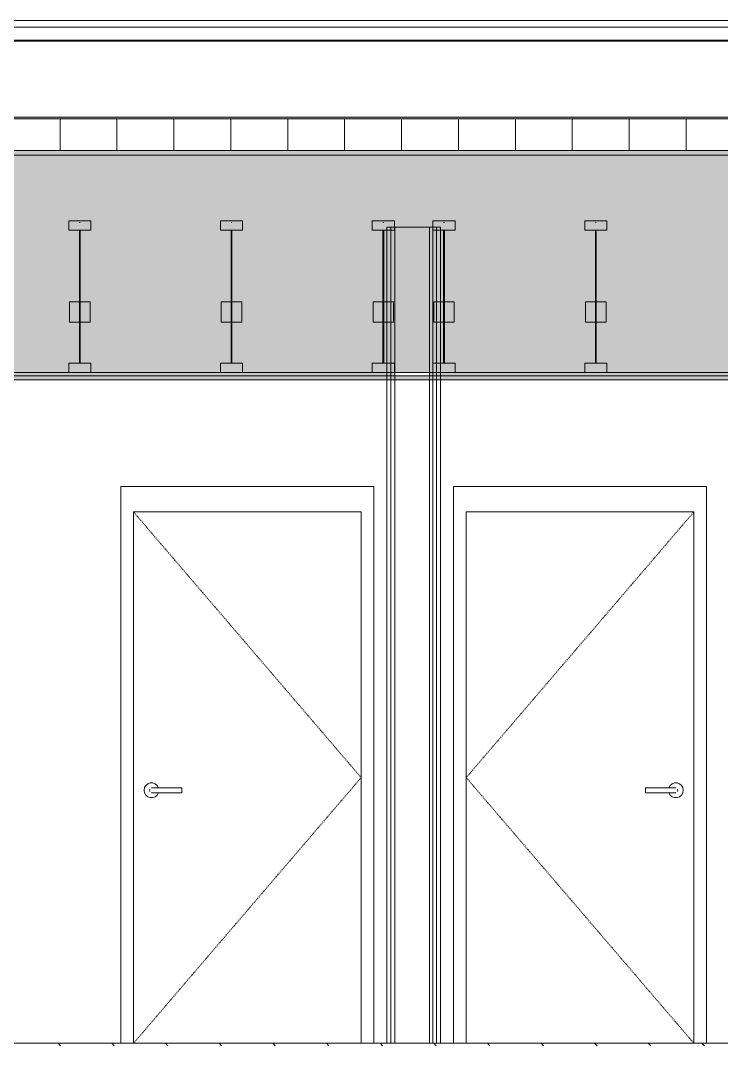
# Model space of a CAD drawing. Header units: inches. Extents: x -4168 to 1483, y -300 to 637.
# Drawn here: x -2776.9 to -2666, y 267.8 to 429.7 of the extents above; entities that cross this region are included whole.
import ezdxf

# ---------------------------------------------------------------- set-up
doc = ezdxf.new("R2010")
doc.units = ezdxf.units.IN
doc.header["$MEASUREMENT"] = 0
doc.linetypes.add('Dash 1_16_', pattern=[0.125, 0.0625, -0.0625])
doc.linetypes.add('Grid Line 1_2_', pattern=[0.875, 0.5, -0.125, 0.125, -0.125])
for name, color, linetype, lineweight in [('0-1', 7, 'Continuous', 5), ('0-3', 55, 'Continuous', 9), ('0-4', 7, 'Continuous', 9), ('A-DOOR-4', 7, 'Dash 1_16_', 9), ('A-DOOR-5', 7, 'Continuous', 9), ('A-DOOR-FRAM-3', 7, 'Continuous', 9), ('A-FLOR-7', 192, 'Continuous', 9), ('A-FLOR-LEVL-1', 51, 'Grid Line 1_2_', 9), ('A-FLOR-PATT-1', 45, 'Continuous', 9), ('A-ROOF-1', 252, 'Continuous', 13), ('A-ROOF-2', 251, 'Continuous', 5), ('A-ROOF-3', 132, 'Continuous', 9), ('A-ROOF-PATT-1', 45, 'Continuous', 9), ('A-WALL-4', 250, 'Continuous', 13), ('A-WALL-6', 55, 'Continuous', 9), ('I-WALL-3', 7, 'Continuous', 9), ('I-WALL-4', 55, 'Continuous', 9), ('S-BEAM-2', 7, 'Continuous', 9), ('S-BEAM-4', 55, 'Continuous', 9)]:
    doc.layers.add(name, color=color, linetype=linetype, lineweight=lineweight)

# ---------------------------------------------------------------- blocks, each defined once
blk = doc.blocks.new('HOLLOW METAL - UNIT DOOR-V36-BUILDING SECTION - NORTH_SOUTH THRU PARKING RAMP - LOOKING WEST')
at = {"layer": 'A-DOOR-4'}
for p, q in [((-3084.57, 352), (-3048.57, 310)), ((-3048.57, 310), (-3084.57, 268))]:
    blk.add_line(p, q, dxfattribs=at)
at = {"layer": 'A-DOOR-5'}
for p, q in [((-3084.57, 352), (-3084.57, 268)), ((-3048.57, 352), (-3084.57, 352)), ((-3048.57, 268), (-3048.57, 352)), ((-3076.9, 308.39), (-3081.03, 308.39)), ((-3081.03, 307.61), (-3076.9, 307.61)), ((-3076.9, 308.39), (-3076.9, 308)), ((-3076.9, 308), (-3076.9, 307.61))]:
    blk.add_line(p, q, dxfattribs=at)
at = {"layer": 'A-DOOR-5', "flags": 128}
for points in [[(-3081.03, 308.39), (-3081.05, 308.39), (-3081.08, 308.39), (-3081.1, 308.39), (-3081.12, 308.39), (-3081.15, 308.39), (-3081.17, 308.39), (-3081.19, 308.39), (-3081.22, 308.39), (-3081.24, 308.39), (-3081.26, 308.39), (-3081.28, 308.39), (-3081.3, 308.39), (-3081.32, 308.39), (-3081.34, 308.39), (-3081.36, 308.39), (-3081.38, 308.39), (-3081.4, 308.39), (-3081.42, 308.39), (-3081.44, 308.39), (-3081.45, 308.39), (-3081.47, 308.39), (-3081.49, 308.39), (-3081.5, 308.39), (-3081.51, 308.39), (-3081.53, 308.39), (-3081.54, 308.39), (-3081.55, 308.39), (-3081.56, 308.39), (-3081.57, 308.39), (-3081.58, 308.39), (-3081.59, 308.39), (-3081.6, 308.39), (-3081.6, 308.39), (-3081.61, 308.39), (-3081.61, 308.39), (-3081.62, 308.39), (-3081.62, 308.39), (-3081.62, 308.39), (-3081.62, 308.39)], [(-3081.62, 307.61), (-3081.62, 307.61), (-3081.62, 307.61), (-3081.62, 307.61), (-3081.61, 307.61), (-3081.61, 307.61), (-3081.6, 307.61), (-3081.6, 307.61), (-3081.59, 307.61), (-3081.58, 307.61), (-3081.57, 307.61), (-3081.56, 307.61), (-3081.55, 307.61), (-3081.54, 307.61), (-3081.53, 307.61), (-3081.52, 307.61), (-3081.5, 307.61), (-3081.49, 307.61), (-3081.47, 307.61), (-3081.46, 307.61), (-3081.44, 307.61), (-3081.42, 307.61), (-3081.41, 307.61), (-3081.39, 307.61), (-3081.37, 307.61), (-3081.35, 307.61), (-3081.33, 307.61), (-3081.31, 307.61), (-3081.29, 307.61), (-3081.27, 307.61), (-3081.24, 307.61), (-3081.22, 307.61), (-3081.2, 307.61), (-3081.18, 307.61), (-3081.15, 307.61), (-3081.13, 307.61), (-3081.11, 307.61), (-3081.08, 307.61), (-3081.06, 307.61), (-3081.04, 307.61), (-3081.03, 307.61)]]:
    blk.add_lwpolyline(points, dxfattribs=at)
at = {"layer": 'A-DOOR-5'}
for centre, radius, start, end in [((-3081.72, 308), 1.18, 19.6343, 180), ((-3081.72, 308), 1.18, 180, 340.4367), ((-3081.62, 308), 0.394, 150, 180), ((-3081.62, 308), 0.394, 180, 210), ((-3081.62, 308), 0.394, 90, 105), ((-3081.62, 308), 0.394, 255, 270)]:
    blk.add_arc(centre, radius, start, end, dxfattribs=at)
at = {"layer": 'A-DOOR-FRAM-3'}
for p, q in [((-3086.57, 356), (-3086.57, 268)), ((-3046.57, 356), (-3086.57, 356)), ((-3046.57, 268), (-3046.57, 356)), ((-3084.57, 268), (-3084.57, 352)), ((-3084.57, 352), (-3048.57, 352)), ((-3048.57, 268), (-3048.57, 352))]:
    blk.add_line(p, q, dxfattribs=at)
blk = doc.blocks.new('HOLLOW METAL - UNIT DOOR-V37-BUILDING SECTION - NORTH_SOUTH THRU PARKING RAMP - LOOKING WEST')
at = {"layer": 'A-DOOR-4'}
for p, q in [((-2670.41, 352), (-2706.41, 310)), ((-2706.41, 310), (-2670.41, 268))]:
    blk.add_line(p, q, dxfattribs=at)
at = {"layer": 'A-DOOR-5'}
for p, q in [((-2670.41, 352), (-2706.41, 352)), ((-2706.41, 352), (-2706.41, 268)), ((-2670.41, 268), (-2670.41, 352)), ((-2673.95, 308.39), (-2678.09, 308.39)), ((-2678.09, 308), (-2678.09, 308.39)), ((-2678.09, 307.61), (-2678.09, 308)), ((-2678.09, 307.61), (-2673.95, 307.61))]:
    blk.add_line(p, q, dxfattribs=at)
at = {"layer": 'A-DOOR-5', "flags": 128}
for points in [[(-2673.36, 308.39), (-2673.36, 308.39), (-2673.37, 308.39), (-2673.37, 308.39), (-2673.37, 308.39), (-2673.38, 308.39), (-2673.38, 308.39), (-2673.39, 308.39), (-2673.39, 308.39), (-2673.4, 308.39), (-2673.41, 308.39), (-2673.42, 308.39), (-2673.43, 308.39), (-2673.44, 308.39), (-2673.45, 308.39), (-2673.47, 308.39), (-2673.48, 308.39), (-2673.5, 308.39), (-2673.51, 308.39), (-2673.53, 308.39), (-2673.54, 308.39), (-2673.56, 308.39), (-2673.58, 308.39), (-2673.6, 308.39), (-2673.62, 308.39), (-2673.64, 308.39), (-2673.66, 308.39), (-2673.68, 308.39), (-2673.7, 308.39), (-2673.72, 308.39), (-2673.74, 308.39), (-2673.76, 308.39), (-2673.79, 308.39), (-2673.81, 308.39), (-2673.83, 308.39), (-2673.85, 308.39), (-2673.88, 308.39), (-2673.9, 308.39), (-2673.92, 308.39), (-2673.95, 308.39), (-2673.95, 308.39)], [(-2673.95, 307.61), (-2673.93, 307.61), (-2673.91, 307.61), (-2673.88, 307.61), (-2673.86, 307.61), (-2673.84, 307.61), (-2673.81, 307.61), (-2673.79, 307.61), (-2673.77, 307.61), (-2673.75, 307.61), (-2673.72, 307.61), (-2673.7, 307.61), (-2673.68, 307.61), (-2673.66, 307.61), (-2673.64, 307.61), (-2673.62, 307.61), (-2673.6, 307.61), (-2673.58, 307.61), (-2673.57, 307.61), (-2673.55, 307.61), (-2673.53, 307.61), (-2673.52, 307.61), (-2673.5, 307.61), (-2673.49, 307.61), (-2673.47, 307.61), (-2673.46, 307.61), (-2673.45, 307.61), (-2673.43, 307.61), (-2673.42, 307.61), (-2673.41, 307.61), (-2673.4, 307.61), (-2673.4, 307.61), (-2673.39, 307.61), (-2673.38, 307.61), (-2673.38, 307.61), (-2673.37, 307.61), (-2673.37, 307.61), (-2673.37, 307.61), (-2673.37, 307.61), (-2673.36, 307.61)]]:
    blk.add_lwpolyline(points, dxfattribs=at)
at = {"layer": 'A-DOOR-5'}
for centre, radius, start, end in [((-2673.27, 308), 1.18, 0, 160.3657), ((-2673.27, 308), 1.18, 199.5633, 0), ((-2673.36, 308), 0.394, 75, 90), ((-2673.36, 308), 0.394, 270, 285), ((-2673.36, 308), 0.394, 0, 30), ((-2673.36, 308), 0.394, 330, 0)]:
    blk.add_arc(centre, radius, start, end, dxfattribs=at)
at = {"layer": 'A-DOOR-FRAM-3'}
for p, q in [((-2708.41, 356), (-2708.41, 268)), ((-2668.41, 356), (-2708.41, 356)), ((-2668.41, 268), (-2668.41, 356)), ((-2706.41, 352), (-2706.41, 268)), ((-2706.41, 352), (-2670.41, 352)), ((-2670.41, 352), (-2670.41, 268))]:
    blk.add_line(p, q, dxfattribs=at)
blk = doc.blocks.new('CTR - 1st Phase - Common Walls_rvt-1-BUILDING SECTION - NORTH_SOUTH THRU PARKING RAMP - LOOKING WEST')
at = {"layer": 'A-WALL-4'}
for p, q in [((-2718.35, 397), (-2718.35, 268)), ((-2717.72, 397), (-2717.72, 268)), ((-2712.22, 397), (-2712.22, 268)), ((-2711.72, 397), (-2711.72, 268)), ((-2711.1, 397), (-2711.1, 268))]:
    blk.add_line(p, q, dxfattribs=at)
at = {"layer": 'I-WALL-3'}
for p, q in [((-2718.97, 397), (-2718.97, 268)), ((-2710.47, 397), (-2718.97, 397)), ((-2710.47, 268), (-2710.47, 397)), ((-2718.97, 268), (-2710.47, 268))]:
    blk.add_line(p, q, dxfattribs=at)
at = {"layer": 'I-WALL-4'}
for p, q in [((-2761.04, 268), (-2761.04, 356)), ((-2761.04, 356), (-2721.04, 356)), ((-2721.04, 356), (-2721.04, 268)), ((-2708.41, 268), (-2708.41, 356)), ((-2708.41, 356), (-2668.41, 356)), ((-2668.41, 356), (-2668.41, 268))]:
    blk.add_line(p, q, dxfattribs=at)
at = {"layer": '0-4'}
for name, p in [('HOLLOW METAL - UNIT DOOR-V36-BUILDING SECTION - NORTH_SOUTH THRU PARKING RAMP - LOOKING WEST', (325.54, 0)), ('HOLLOW METAL - UNIT DOOR-V37-BUILDING SECTION - NORTH_SOUTH THRU PARKING RAMP - LOOKING WEST', (0, 0))]:
    blk.add_blockref(name, p, dxfattribs=at)
blk = doc.blocks.new('TRUSS - 24_-2435216-BUILDING SECTION - NORTH_SOUTH THRU PARKING RAMP - LOOKING WEST')
at = {"layer": 'S-BEAM-2'}
for p, q in [((-2663.67, 134), (-2663.67, 132.5)), ((-2660.17, 134), (-2663.67, 134)), ((-2660.17, 132.5), (-2660.17, 134)), ((-2663.67, 132.5), (-2660.17, 132.5)), ((-2660.3, 121.22), (-2663.55, 121.22)), ((-2663.55, 121.22), (-2663.55, 117.97)), ((-2660.3, 117.97), (-2660.3, 121.22)), ((-2663.55, 117.97), (-2660.3, 117.97)), ((-2663.67, 111.5), (-2663.67, 110)), ((-2660.17, 111.5), (-2663.67, 111.5)), ((-2660.17, 110), (-2660.17, 111.5)), ((-2663.67, 110), (-2660.17, 110))]:
    blk.add_line(p, q, dxfattribs=at)
at = {"layer": 'S-BEAM-4'}
for p, q in [((-2661.86, 133.75), (-2661.99, 133.75)), ((-2661.99, 132.5), (-2661.99, 111.5)), ((-2661.86, 111.5), (-2661.86, 132.5))]:
    blk.add_line(p, q, dxfattribs=at)
blk = doc.blocks.new('TRUSS - 24_-V44-BUILDING SECTION - NORTH_SOUTH THRU PARKING RAMP - LOOKING WEST')
at = {"layer": 'S-BEAM-2'}
for p, q in [((-3082.57, 266), (-3086.07, 266)), ((-3086.07, 266), (-3086.07, 264.5)), ((-3082.57, 264.5), (-3082.57, 266)), ((-3086.07, 264.5), (-3082.57, 264.5)), ((-3082.7, 253.22), (-3085.95, 253.22)), ((-3085.95, 253.22), (-3085.95, 249.97)), ((-3082.7, 249.97), (-3082.7, 253.22)), ((-3085.95, 249.97), (-3082.7, 249.97)), ((-3082.57, 243.5), (-3086.07, 243.5)), ((-3086.07, 243.5), (-3086.07, 242)), ((-3082.57, 242), (-3082.57, 243.5)), ((-3086.07, 242), (-3082.57, 242))]:
    blk.add_line(p, q, dxfattribs=at)
at = {"layer": 'S-BEAM-4'}
for p, q in [((-3084.39, 265.75), (-3084.26, 265.75)), ((-3084.39, 243.5), (-3084.39, 264.5)), ((-3084.26, 264.5), (-3084.26, 243.5))]:
    blk.add_line(p, q, dxfattribs=at)
blk = doc.blocks.new('CTR - 1st Phase - Structure_rvt-1-BUILDING SECTION - NORTH_SOUTH THRU PARKING RAMP - LOOKING WEST')
at = {"layer": '0-3'}
for name, p in [('TRUSS - 24_-V44-BUILDING SECTION - NORTH_SOUTH THRU PARKING RAMP - LOOKING WEST', (316.8, 132)), ('TRUSS - 24_-V44-BUILDING SECTION - NORTH_SOUTH THRU PARKING RAMP - LOOKING WEST', (340.8, 132)), ('TRUSS - 24_-V44-BUILDING SECTION - NORTH_SOUTH THRU PARKING RAMP - LOOKING WEST', (364.8, 132)), ('TRUSS - 24_-2435216-BUILDING SECTION - NORTH_SOUTH THRU PARKING RAMP - LOOKING WEST', (-48, 264)), ('TRUSS - 24_-2435216-BUILDING SECTION - NORTH_SOUTH THRU PARKING RAMP - LOOKING WEST', (-24, 264))]:
    blk.add_blockref(name, p, dxfattribs=at)
blk = doc.blocks.new('Basic Wall _ EXT - FIBER CEMENT - SMALL - ___-2145929-BUILDING SECTION - NORTH_SOUTH THRU PARKING RAMP - LOOKING WEST')
at = {"layer": 'A-WALL-6'}
for p, q in [((-2061.36, 429.66), (-3867.29, 429.66)), ((-2076.8, 428.6), (-3851.85, 428.6)), ((-3851.44, 426.42), (-2077.21, 426.42)), ((-2077.53, 426.57), (-3851.11, 426.57))]:
    blk.add_line(p, q, dxfattribs=at)

msp = doc.modelspace()

# ---------------------------------------------------------------- hatches: boundary and pattern name
at = {"layer": 'A-FLOR-PATT-1'}
h = msp.add_hatch(dxfattribs=at)
h.set_pattern_fill('FP_2', color=256, style=0, pattern_type=2)
h.set_pattern_definition([(135, (-3769.654, 146.633), (-4.24264, -4.24264), [])])
h.paths.add_polyline_path([(-2920.7612, 267.625), (-2076.7987, 267.625), (-2076.7987, 268), (-3408.6737, 268), (-3408.6737, 267.625), (-2924.0475, 267.625)], flags=0)
h.paths.add_polyline_path([(-3855.8487, 267.625), (-3855.8175, 267.6271), (-3855.8487, 267.6271)], flags=0)
h.paths.add_polyline_path([(-3851.8487, 267.625), (-3479.2237, 267.625), (-3479.2237, 268), (-3851.8487, 268), (-3851.8487, 267.6311)], flags=0)
at = {"layer": 'A-ROOF-1'}
msp.add_hatch(color=256, dxfattribs=at).paths.add_polyline_path([(-2764.8353, 414.1376), (-2076.7987, 414.1376), (-2076.7987, 414.3877), (-3407.6737, 414.3877), (-3407.6737, 414.1376), (-2781.5944, 414.1376)], flags=0)
at = {"layer": 'A-ROOF-2'}
h = msp.add_hatch(color=256, dxfattribs=at)
h.paths.add_polyline_path([(-2717.7237, 373.5), (-2717.7237, 374), (-2914.1362, 374), (-2914.1362, 373.5), (-2718.9737, 373.5)], flags=0)
h.paths.add_polyline_path([(-3402.5487, 373.5), (-3207.6362, 373.5), (-3207.6362, 374), (-3403.1737, 373.9983), (-3403.1737, 373.5)], flags=0)
h.paths.add_polyline_path([(-2076.7987, 373.5), (-2076.1737, 373.5), (-2076.1737, 374), (-2510.9362, 374), (-2510.9362, 373.5), (-2094.4678, 373.5)], flags=0)
h.paths.add_polyline_path([(-3202.1362, 373.5), (-2919.6362, 373.5), (-2919.6362, 374), (-3202.1362, 374), (-3202.1362, 373.9228)], flags=0)
h.paths.add_polyline_path([(-2517.6372, 373.5), (-2516.4362, 373.5), (-2516.4362, 374), (-2712.2237, 374), (-2712.2237, 373.5), (-2521.827, 373.5)], flags=0)
at = {"layer": 'A-ROOF-PATT-1'}
h = msp.add_hatch(dxfattribs=at)
h.set_pattern_fill('FP_8', color=256, style=0, pattern_type=2)
h.set_pattern_definition([(0, (-3769.654, 146.633), (0, 9), []), (90, (-3769.654, 146.633), (-9, 6e-16), [])])
h.paths.add_polyline_path([(-2748.0761, 409.1366), (-2076.1737, 409.1366), (-2076.1737, 414.1376), (-3407.6737, 414.1376), (-3407.6737, 409.1366), (-2764.8353, 409.1366)], flags=0)
h = msp.add_hatch(dxfattribs=at)
h.set_pattern_fill('FP_4', color=256, style=0, pattern_type=2)
h.set_pattern_definition([(0, (-3769.654, 146.633), (0, 4.798), []), (315, (-3769.654, 146.633), (4.7984266, 0), [6.786, -6.786]), (45, (-3769.654, 146.633), (4.7984266, 0), [6.786, -6.786])])
h.paths.add_polyline_path([(-2714.5577, 408.3864), (-2076.1737, 408.3864), (-2076.1737, 409.1366), (-3407.6737, 409.1366), (-3407.6737, 408.3864), (-2731.3169, 408.3864)], flags=0)
h = msp.add_hatch(dxfattribs=at)
h.set_pattern_fill('FP_1', color=256, style=0, pattern_type=2)
h.set_pattern_definition([(161.57, (-3769.174, 147.113), (-3.8399538, -1.54e-05), [0, -27.322, 3.034, 0]), (18.43, (-3770.134, 147.113), (-3.8399538, 1.54e-05), [0, -27.322, 3.034, 0]), (108.43, (-3769.174, 147.113), (1.919622, -9.6005246), [9.106, -21.25]), (71.57, (-3770.134, 147.113), (1.919622, 9.6005246), [9.106, -21.25])])
h.paths.add_polyline_path([(-3407.6737, 374), (-2076.1737, 374), (-2076.1737, 408.3864), (-3407.6737, 408.3864), (-3407.6737, 383.387)], flags=0)
h = msp.add_hatch(dxfattribs=at)
h.set_pattern_fill('FP_5', color=256, style=0, pattern_type=2)
h.set_pattern_definition([(0, (-3769.654, 146.633), (30.72, 7.68), [1.267, -21.773, 1.267, -21.773, -122.88]), (0, (-3769.654, 146.633), (30.72, 7.68), [-46.08, 1.267, -44.813, 1.267, -21.773, -53.76]), (0, (-3769.654, 146.633), (30.72, 7.68), [-115.2, 1.267, -14.093, 1.267, -37.133]), (120, (-3758.134, 150.473), (-22.011075, 22.7643), [1.267, -21.773, 1.267, -21.773, -122.88]), (120, (-3758.134, 150.473), (-22.011075, 22.7643), [-46.08, 1.267, -44.813, 1.267, -21.773, -53.76]), (120, (-3758.134, 150.473), (-22.011075, 22.7643), [-115.2, 1.267, -14.093, 1.267, -37.133]), (240, (-3754.294, 165.833), (-8.708925, -30.4443), [1.267, -21.773, 1.267, -21.773, -122.88]), (240, (-3754.294, 165.833), (-8.708925, -30.4443), [-46.08, 1.267, -44.813, 1.267, -21.773, -53.76]), (240, (-3754.294, 165.833), (-8.708925, -30.4443), [-115.2, 1.267, -14.093, 1.267, -37.133])])
h.paths.add_polyline_path([(-3075.0237, 372.875), (-2076.7987, 372.875), (-2076.7987, 373.5), (-3407.6737, 373.5), (-3407.6737, 372.875), (-3083.2598, 372.875)], flags=0)

# ---------------------------------------------------------------- linework, layer by layer
at = {"layer": 'A-FLOR-7'}
msp.add_line((-2556.0612, 268), (-2873.3862, 268), dxfattribs=at)
at = {"layer": 'A-FLOR-LEVL-1'}
msp.add_line((-4167.9645, 268), (-1830.091, 268), dxfattribs=at)
at = {"layer": 'A-ROOF-3'}
for p, q in [((-2076.7987, 414.3877), (-3407.6737, 414.3877)), ((-2076.1737, 414.1376), (-3407.6737, 414.1376)), ((-2076.1737, 409.1366), (-3407.6737, 409.1366)), ((-2076.1737, 408.3864), (-3407.6737, 408.3864)), ((-3408.6737, 374), (-2076.1737, 374)), ((-3408.6737, 373.5), (-2076.1737, 373.5)), ((-3408.6737, 372.875), (-2076.7987, 372.875))]:
    msp.add_line(p, q, dxfattribs=at)

# ---------------------------------------------------------------- block references
at = {"layer": '0-1'}
for name in ['CTR - 1st Phase - Structure_rvt-1-BUILDING SECTION - NORTH_SOUTH THRU PARKING RAMP - LOOKING WEST', 'CTR - 1st Phase - Common Walls_rvt-1-BUILDING SECTION - NORTH_SOUTH THRU PARKING RAMP - LOOKING WEST']:
    msp.add_blockref(name, (0, 0), dxfattribs=at)
at = {"layer": 'A-WALL-6'}
msp.add_blockref('Basic Wall _ EXT - FIBER CEMENT - SMALL - ___-2145929-BUILDING SECTION - NORTH_SOUTH THRU PARKING RAMP - LOOKING WEST', (0, 0), dxfattribs=at)

doc.saveas('drawing.dxf')
